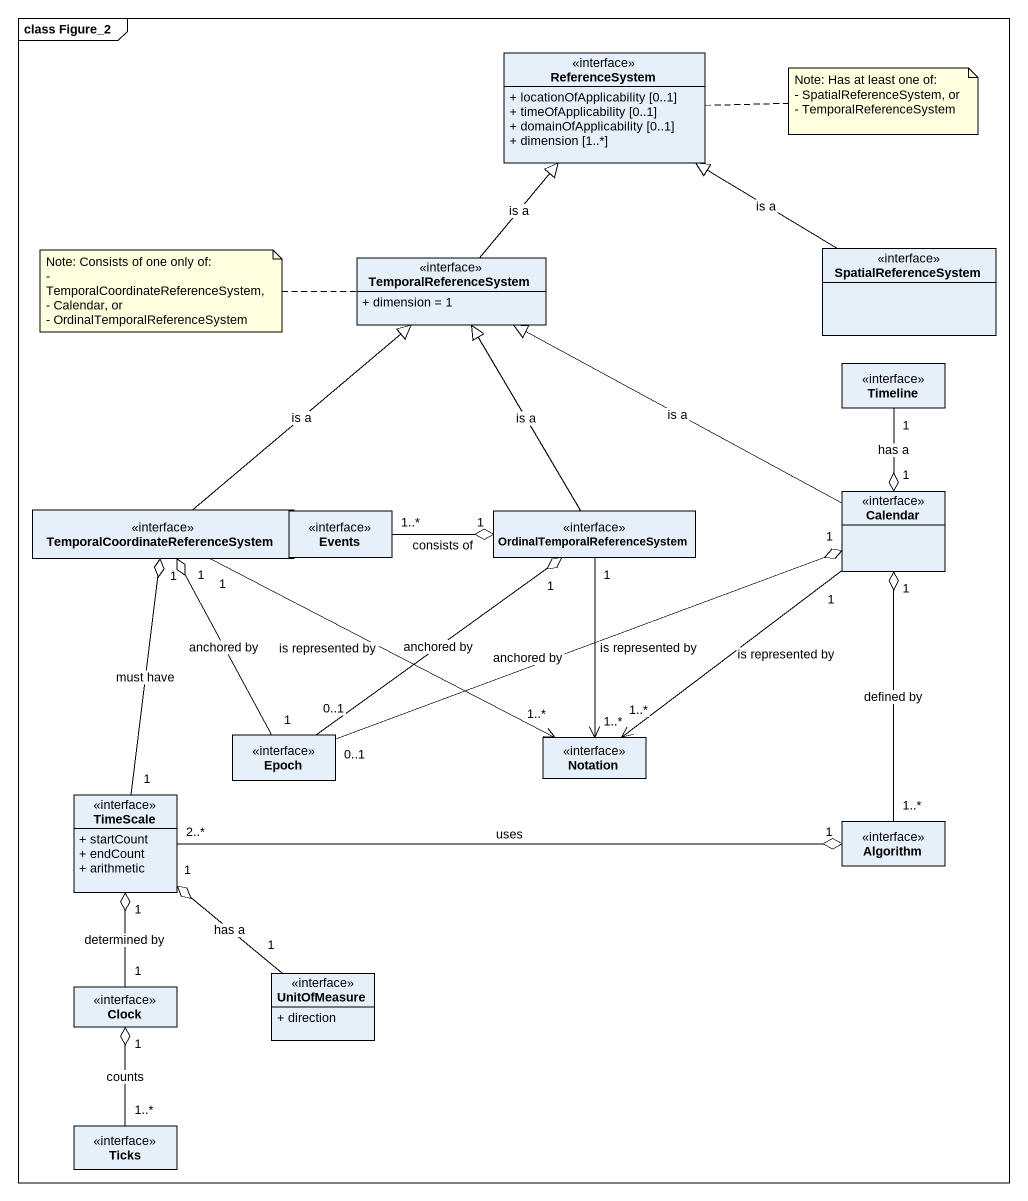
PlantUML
@startuml
mainframe class Figure_2
hide circle
hide empty members
skinparam classAttributeIconSize 0
class ReferenceSystem <<interface>> {
  + locationOfApplicability [0..1]
  + timeOfApplicability [0..1]
  + domainOfApplicability [0..1]
  + dimension [1..*]
}
class TemporalReferenceSystem <<interface>> {
  + dimension = 1
}
class SpatialReferenceSystem <<interface>>
class Timeline <<interface>>
class Calendar <<interface>>
class "TemporalCoordinateReferenceSystem" as TemporalCoordinateReferenceS <<interface>>
class Events <<interface>>
class "OrdinalTemporalReferenceSystem" as OrdinalTemporalReferenceSyst <<interface>>
class Epoch <<interface>>
class Notation <<interface>>
class TimeScale <<interface>> {
  + startCount
  + endCount
  + arithmetic
}
class Algorithm <<interface>>
class Clock <<interface>>
class UnitOfMeasure <<interface>> {
  + direction
}
class Ticks <<interface>>
TemporalReferenceSystem -up-|> ReferenceSystem : is a
SpatialReferenceSystem -up-|> ReferenceSystem : is a
Timeline "1" --o "1" Calendar : has a
Calendar -left-|> TemporalReferenceSystem : is a
Calendar "1" --> "1..*" Notation : is represented by
TemporalCoordinateReferenceS -up-|> TemporalReferenceSystem : is a
TemporalCoordinateReferenceS "1" -right-> "1..*" Notation : is represented by
Events "1..*" -right-o "1" OrdinalTemporalReferenceSyst : consists of
OrdinalTemporalReferenceSyst -up-|> TemporalReferenceSystem : is a
OrdinalTemporalReferenceSyst "1" --> "1..*" Notation : is represented by
Epoch "0..1" -right-o "1" Calendar : anchored by
Epoch "1" -up-o "1" TemporalCoordinateReferenceS : anchored by
Epoch "0..1" -up-o "1" OrdinalTemporalReferenceSyst : anchored by
TimeScale "1" -up-o "1" TemporalCoordinateReferenceS : must have
TimeScale "2..*" -right-o "1" Algorithm : uses
Algorithm "1..*" -up-o "1" Calendar : defined by
Clock "1" -up-o "1" TimeScale : determined by
UnitOfMeasure "1" -up-o "1" TimeScale : has a
Ticks "1..*" -up-o "1" Clock : counts
note right of ReferenceSystem
  Note: Has at least one of:
  - SpatialReferenceSystem, or
  - TemporalReferenceSystem
end note
note left of TemporalReferenceSystem
  Note: Consists of one only of:
  - TemporalCoordinateReferenceSystem,
  - Calendar, or
  - OrdinalTemporalReferenceSystem
end note
@enduml
